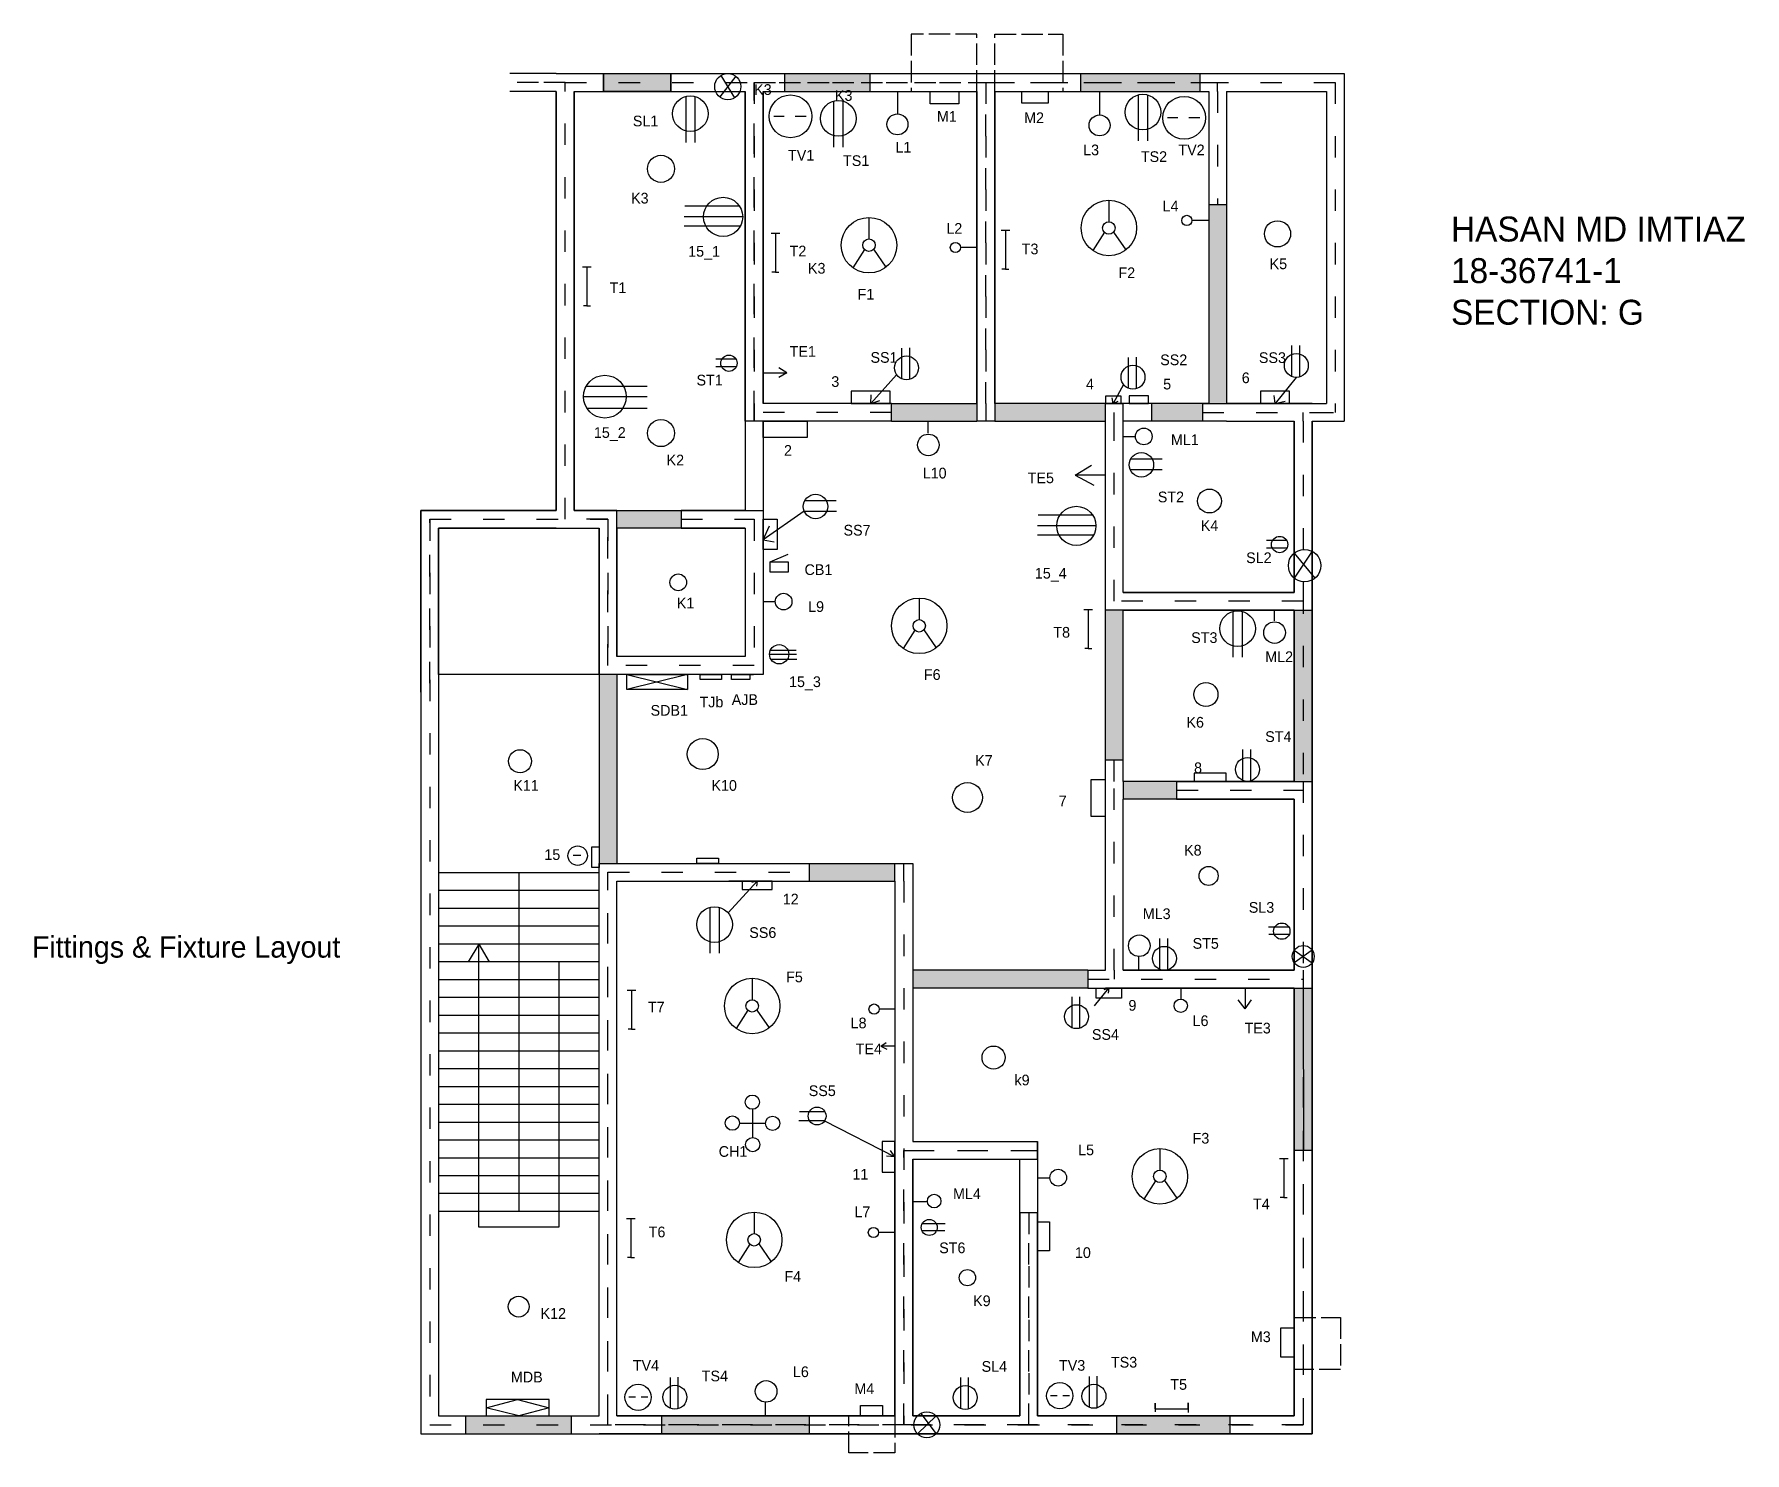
# Model space of a CAD drawing. Header units: inches. Extents: x -261 to 698, y -750 to 46.
import ezdxf

# ---------------------------------------------------------------- set-up
doc = ezdxf.new("R2010")
doc.units = ezdxf.units.IN
doc.header["$MEASUREMENT"] = 0
doc.linetypes.add('ACAD_ISO02W100', pattern=[15, 12, -3])
doc.linetypes.add('ACAD_ISO03W100', pattern=[30, 12, -18])

msp = doc.modelspace()

# ---------------------------------------------------------------- hatches: boundary and pattern name
h = msp.add_hatch(color=256)
h.set_gradient(color1=(99, 204, 179), one_color=1, tint=1, name='INVCYLINDER')
h.paths.add_polyline_path([(95.63, 18.65), (95.63, 23.65), (57.88, 23.65), (57.88, 18.65)])
h.paths.add_polyline_path([(57.88, 18.65), (57.88, 13.65), (95.63, 13.65), (95.63, 18.65)])
h = msp.add_hatch(color=256)
h.set_gradient(color1=(99, 204, 179), one_color=1, tint=1, name='INVCYLINDER')
h.paths.add_polyline_path([(207.43, 18.65), (207.43, 23.65), (159.44, 23.65), (159.44, 18.65)])
h.paths.add_polyline_path([(207.43, 13.65), (207.43, 18.65), (159.44, 18.65), (159.44, 13.65)])
h.paths.add_polyline_path([(186.27, 15.88), (199.27, 15.88), (199.27, 6.88), (186.27, 6.88)], flags=9)
h = msp.add_hatch(color=256)
h.set_gradient(color1=(99, 204, 179), one_color=1, tint=1, name='INVCYLINDER')
h.paths.add_polyline_path([(325.41, 23.65), (325.41, 18.65), (392.58, 18.65), (392.58, 23.65)])
h.paths.add_polyline_path([(325.41, 18.65), (325.41, 13.65), (392.58, 13.65), (392.58, 18.65)])
h = msp.add_hatch(color=256)
h.set_gradient(color1=(99, 204, 0), one_color=1, tint=1, name='INVCYLINDER')
h.paths.add_polyline_path([(397.43, -161.35), (407.43, -161.35), (407.43, -49.85), (397.43, -49.85)])
h = msp.add_hatch(color=256)
h.set_gradient(color1=(99, 204, 0), one_color=1, tint=1, name='INVCYLINDER')
h.paths.add_polyline_path([(267.43, -161.35), (219.43, -161.35), (219.43, -171.35), (267.43, -171.35)])
h = msp.add_hatch(color=256)
h.set_gradient(color1=(99, 204, 0), one_color=1, tint=1, name='INVCYLINDER')
h.paths.add_polyline_path([(339.43, -161.35), (277.43, -161.35), (277.43, -171.35), (339.43, -171.35)])
h = msp.add_hatch(color=256)
h.set_gradient(color1=(99, 204, 0), one_color=1, tint=1, name='INVCYLINDER')
h.paths.add_polyline_path([(393.97, -161.35), (365.27, -161.35), (365.27, -171.35), (393.97, -171.35)])
h = msp.add_hatch(color=256)
h.set_gradient(color1=(99, 204, 0), one_color=1, tint=1, name='INVCYLINDER')
h.paths.add_polyline_path([(101.43, -221.35), (65.43, -221.35), (65.43, -231.35), (101.43, -231.35)])
h = msp.add_hatch(color=256)
h.set_gradient(color1=(99, 204, 0), one_color=1, tint=1, name='INVCYLINDER')
h.paths.add_polyline_path([(339.43, -277.35), (339.43, -361.55), (349.43, -361.55), (349.43, -277.35)])
h = msp.add_hatch(color=256)
h.set_gradient(color1=(99, 204, 0), one_color=1, tint=1, name='INVCYLINDER')
h.paths.add_polyline_path([(450.43, -373.35), (455.43, -373.35), (455.43, -277.35), (450.43, -277.35)])
h.paths.add_polyline_path([(445.43, -373.35), (450.43, -373.35), (450.43, -277.35), (445.43, -277.35)])
h = msp.add_hatch(color=256)
h.set_gradient(color1=(99, 204, 208), one_color=1, tint=1, name='INVCYLINDER')
h.paths.add_polyline_path([(455.43, -277.35), (450.43, -277.35), (450.43, -373.35), (455.43, -373.35)])
h.paths.add_polyline_path([(450.43, -277.35), (445.43, -277.35), (445.43, -373.35), (450.43, -373.35)])
h = msp.add_hatch(color=256)
h.set_gradient(color1=(99, 204, 0), one_color=1, tint=1, name='INVCYLINDER')
h.paths.add_polyline_path([(65.43, -313.35), (55.43, -313.35), (55.43, -419.35), (65.43, -419.35)])
h = msp.add_hatch(color=256)
h.set_gradient(color1=(99, 204, 0), one_color=1, tint=1, name='INVCYLINDER')
h.paths.add_polyline_path([(379.43, -383.35), (379.43, -373.35), (349.43, -373.35), (349.43, -383.35)])
h = msp.add_hatch(color=256)
h.set_gradient(color1=(99, 204, 0), one_color=1, tint=1, name='INVCYLINDER')
h.paths.add_polyline_path([(221.43, -429.35), (221.43, -419.35), (173.43, -419.35), (173.43, -429.35)])
h = msp.add_hatch(color=256)
h.set_gradient(color1=(99, 204, 0), one_color=1, tint=1, name='INVCYLINDER')
h.paths.add_polyline_path([(329.53, -489.35), (329.53, -479.35), (231.43, -479.35), (231.43, -489.35)])
h = msp.add_hatch(color=256)
h.set_gradient(color1=(99, 204, 208), one_color=1, tint=1, name='INVCYLINDER')
h.paths.add_polyline_path([(455.43, -489.35), (450.43, -489.35), (450.55, -580.36), (455.43, -580.36)])
h.paths.add_polyline_path([(450.43, -489.35), (445.43, -489.35), (445.43, -580.36), (450.43, -580.36)])
h = msp.add_hatch(color=256)
h.set_gradient(color1=(99, 204, 208), one_color=1, tint=1, name='INVCYLINDER')
h.paths.add_polyline_path([(-19.53, -729.35), (-19.53, -734.35), (39.9, -734.35), (39.9, -729.35)])
h.paths.add_polyline_path([(-19.53, -734.35), (-19.53, -739.35), (39.9, -739.35), (39.9, -734.35)])
h.paths.add_polyline_path([(90.39, -729.35), (90.39, -734.35), (173.49, -734.35), (173.49, -729.35)])
h.paths.add_polyline_path([(90.39, -734.35), (90.39, -739.35), (173.49, -739.35), (173.49, -734.35)])
h = msp.add_hatch(color=256)
h.set_gradient(color1=(99, 204, 208), one_color=1, tint=1, name='INVCYLINDER')
h.paths.add_polyline_path([(345.78, -729.35), (345.78, -734.35), (409.23, -734.35), (409.23, -729.35)])
h.paths.add_polyline_path([(409.23, -739.35), (409.23, -734.35), (345.78, -734.35), (345.78, -739.35)])

# ---------------------------------------------------------------- linework, layer by layer
at = {"linetype": 'ACAD_ISO02W100'}
for p, q in [((267.43, 45.77), (230.56, 45.77)), ((230.56, 45.77), (230.56, 13.65)), ((267.43, 13.65), (267.43, 45.77)), ((277.43, 13.65), (277.43, 45.77)), ((277.43, 45.77), (315.54, 45.77)), ((315.54, 45.77), (315.54, 13.65)), ((36.43, 18.65), (6.47, 18.65)), ((445.43, -674.12), (471.35, -674.12)), ((471.35, -674.12), (471.35, -703.19)), ((471.35, -703.19), (445.43, -703.19)), ((195.53, -750), (195.53, -729.35)), ((221.43, -729.35), (221.43, -750)), ((221.43, -750), (195.53, -750))]:
    msp.add_line(p, q, dxfattribs=at)
for p, q in [((31.43, 23.65), (5.4, 23.65)), ((31.43, 23.65), (473.43, 23.65)), ((57.88, 23.65), (57.88, 13.65)), ((57.88, 23.65), (95.63, 23.65)), ((95.63, 13.65), (95.63, 23.65)), ((132.07, 22.23), (123.13, 10.57)), ((123.81, 22.62), (131.49, 10.1)), ((159.44, 23.65), (159.44, 13.65)), ((207.43, 13.65), (207.43, 23.65)), ((325.41, 23.65), (325.41, 13.65)), ((392.58, 13.65), (392.58, 23.65)), ((473.43, 23.65), (473.43, -171.35)), ((31.43, 13.65), (5.4, 13.65)), ((31.43, 13.65), (31.43, -221.35)), ((31.43, -221.35), (31.43, 13.65)), ((41.43, 13.65), (137.43, 13.65)), ((41.43, 13.65), (41.43, -221.35)), ((57.88, 13.65), (95.63, 13.65)), ((104.03, 10.83), (104.03, -14.9)), ((109.23, 10.84), (109.23, -14.9)), ((147.43, 13.65), (267.43, 13.65)), ((159.44, 13.65), (207.43, 13.65)), ((222.8, 13.65), (222.8, 1.15)), ((277.43, 13.65), (397.43, 13.65)), ((325.41, 13.65), (392.58, 13.65)), ((336.15, 13.08), (336.15, 0.58)), ((357.87, 11.73), (357.87, -14)), ((363.06, 11.74), (363.06, -14)), ((407.43, 13.65), (463.43, 13.65)), ((463.43, 13.65), (463.43, -161.35)), ((187.01, 8.18), (187.01, -17.55)), ((192.2, 8.19), (192.2, -17.55)), ((153.53, -0.23), (159.32, -0.23)), ((165.47, -0.23), (171.62, -0.23)), ((374.25, -1.03), (380.05, -1.03)), ((386.2, -1.03), (392.34, -1.03)), ((341.4, -47.35), (341.4, -59.44)), ((136, -56.7), (103.19, -56.7)), ((134.25, -50.74), (103.54, -50.74)), ((206.85, -57.02), (206.85, -69.1)), ((407.43, -49.85), (397.43, -49.85)), ((397.43, -49.85), (397.43, -161.35)), ((407.43, -49.85), (407.43, -161.35)), ((134.66, -61.97), (103.19, -61.97)), ((151.91, -65.91), (156.81, -65.91)), ((154.36, -65.91), (154.36, -87.75)), ((280.9, -64.12), (285.79, -64.12)), ((283.35, -64.12), (283.35, -85.96)), ((338.88, -65.33), (332.42, -75.63)), ((344.01, -65.23), (350.93, -75.23)), ((397.29, -58.68), (387.93, -58.68)), ((204.33, -74.99), (197.86, -85.3)), ((209.46, -74.9), (216.38, -84.9)), ((267.43, -73.85), (258.07, -73.85)), ((46.21, -84.67), (51.1, -84.67)), ((48.66, -84.67), (48.66, -106.51)), ((283.35, -85.96), (281.39, -85.96)), ((283.35, -85.96), (285.32, -85.96)), ((154.36, -87.75), (152.41, -87.75)), ((154.36, -87.75), (156.33, -87.75)), ((48.66, -106.51), (46.7, -106.51)), ((48.66, -106.51), (50.63, -106.51)), ((225.34, -147.64), (225.34, -130.33)), ((229.76, -147.87), (229.76, -130.23)), ((444.02, -146.23), (444.02, -128.92)), ((448.44, -146.46), (448.44, -128.82)), ((132.34, -136.6), (120.87, -136.6)), ((132.45, -140.75), (121.01, -140.75)), ((160.79, -144.2), (156.3, -141.43)), ((352.39, -152.87), (352.39, -135.55)), ((356.81, -153.09), (356.81, -135.46)), ((48.27, -151.65), (82.51, -151.65)), ((147.43, -144.2), (160.79, -144.2)), ((160.79, -144.2), (156.3, -146.79)), ((222.37, -145.28), (207.79, -161.35)), ((349.61, -150.75), (343.82, -161.35)), ((446.55, -146.73), (434.6, -161.35)), ((46.72, -157.55), (82.51, -157.55)), ((207.79, -161.35), (208.08, -156.47)), ((207.79, -161.35), (212.92, -159.77)), ((219.43, -171.35), (219.43, -161.35)), ((219.43, -161.35), (267.43, -161.35)), ((267.43, -161.35), (267.43, -171.35)), ((272.43, -161.35), (272.43, -171.35)), ((277.43, -161.35), (277.43, -171.35)), ((339.43, -161.35), (277.43, -161.35)), ((339.43, -171.35), (339.43, -161.35)), ((343.82, -161.35), (343.23, -158.28)), ((343.82, -161.35), (346.54, -160.14)), ((349.43, -171.35), (349.43, -161.35)), ((393.97, -161.35), (349.43, -161.35)), ((365.27, -161.35), (365.27, -171.35)), ((393.97, -161.35), (393.97, -171.35)), ((445.43, -161.35), (407.43, -161.35)), ((434.6, -161.35), (434.19, -156.97)), ((434.6, -161.35), (440.24, -159.99)), ((455.43, -161.35), (445.43, -161.35)), ((455.43, -161.35), (463.43, -161.35)), ((48.56, -163.94), (82.51, -163.94)), ((147.43, -171.35), (137.43, -171.35)), ((137.43, -171.35), (137.43, -221.35)), ((147.43, -171.35), (147.43, -221.35)), ((219.43, -171.35), (267.43, -171.35)), ((239.85, -171.71), (239.85, -178.05)), ((277.43, -171.35), (339.43, -171.35)), ((344.43, -171.35), (344.43, -166.35)), ((393.97, -171.35), (349.43, -171.35)), ((407.43, -171.35), (393.97, -171.35)), ((407.43, -171.35), (445.43, -171.35)), ((445.43, -267.35), (445.43, -171.35)), ((450.43, -171.35), (450.43, -166.35)), ((455.43, -739.35), (455.43, -171.35)), ((455.43, -171.35), (473.43, -171.35)), ((349.43, -179.87), (355.93, -179.87)), ((322.56, -201.68), (331.74, -196.07)), ((353.32, -198.33), (371.38, -198.33)), ((353.66, -192.5), (371.23, -192.5)), ((339.43, -201.68), (322.56, -201.68)), ((322.56, -201.68), (333, -207.15)), ((170.84, -215.87), (188.41, -215.87)), ((31.43, -221.35), (-44.57, -221.35)), ((-44.57, -221.35), (-44.57, -739.35)), ((65.43, -231.35), (65.43, -221.35)), ((65.43, -231.35), (65.43, -221.35)), ((65.43, -221.35), (101.43, -221.35)), ((101.43, -221.35), (101.43, -231.35)), ((101.43, -221.35), (101.43, -231.35)), ((137.43, -221.35), (147.43, -221.35)), ((170.5, -221.7), (147.43, -237.79)), ((147.43, -237.79), (151.13, -229.99)), ((170.5, -221.7), (188.56, -221.7)), ((334.16, -230.05), (301.35, -230.05)), ((332.4, -224.09), (301.69, -224.09)), ((31.43, -231.35), (-34.57, -231.35)), ((-34.57, -231.35), (-34.57, -729.35)), ((31.43, -231.35), (41.43, -231.35)), ((65.43, -231.35), (65.43, -303.35)), ((101.43, -231.35), (65.43, -231.35)), ((147.43, -237.79), (153.57, -239.06)), ((332.81, -235.32), (301.35, -235.32)), ((441.23, -238.31), (429.77, -238.31)), ((151.41, -250.19), (161.5, -245.87)), ((441.34, -242.46), (429.9, -242.46)), ((455.43, -244.28), (445.43, -259.4)), ((445.43, -245.29), (456.96, -259.4)), ((147.43, -272.52), (153.93, -272.52)), ((235.03, -270.53), (235.03, -282.61)), ((327.38, -277), (332.28, -277)), ((329.83, -277), (329.83, -298.84)), ((339.43, -361.55), (339.43, -277.35)), ((349.43, -361.55), (349.43, -277.35)), ((411, -278.03), (411, -303.76)), ((416.19, -278.02), (416.19, -303.76)), ((434.03, -276.98), (434.03, -283.32)), ((445.43, -373.35), (445.43, -277.35)), ((445.43, -277.35), (455.43, -277.35)), ((232.51, -288.5), (226.05, -298.81)), ((237.64, -288.41), (244.56, -298.41)), ((151.05, -302.05), (166.12, -302.05)), ((151.58, -299.71), (165.99, -299.71)), ((151.76, -304.73), (166.36, -304.73)), ((329.83, -298.84), (327.88, -298.84)), ((329.83, -298.84), (331.8, -298.84)), ((65.43, -313.35), (55.43, -313.35)), ((55.43, -313.35), (55.43, -419.35)), ((65.43, -313.35), (65.43, -419.35)), ((71.09, -313.35), (105.06, -321.9)), ((105.06, -313.35), (71.09, -321.9)), ((129.65, -313.35), (142.08, -313.35)), ((349.43, -361.55), (339.43, -361.55)), ((416.61, -372.86), (416.61, -355.54)), ((421.03, -373.08), (421.03, -355.45)), ((349.43, -373.35), (349.43, -383.35)), ((379.43, -373.35), (349.43, -373.35)), ((379.43, -373.35), (379.43, -383.35)), ((445.43, -373.35), (455.43, -373.35)), ((379.43, -383.35), (349.43, -383.35)), ((445.43, -378.35), (450.43, -378.35)), ((445.43, -479.35), (445.43, -383.35)), ((40.98, -414.69), (45.2, -414.69)), ((173.43, -429.35), (173.43, -419.35)), ((173.43, -419.35), (221.43, -419.35)), ((221.43, -429.35), (221.43, -419.35)), ((226.43, -429.35), (226.43, -419.35)), ((55.43, -424.64), (-34.57, -424.64)), ((10.43, -424.64), (10.43, -614.64)), ((127.77, -447.11), (144.11, -429.35)), ((144.11, -429.35), (141.14, -430.17)), ((144.11, -429.35), (143.8, -432.16)), ((173.43, -429.35), (221.43, -429.35)), ((55.43, -434.64), (-34.57, -434.64)), ((55.43, -444.64), (-34.57, -444.64)), ((117.61, -444.03), (117.61, -469.76)), ((122.81, -444.02), (122.81, -469.76)), ((55.43, -454.64), (-34.57, -454.64)), ((442.45, -455.2), (430.99, -455.2)), ((442.56, -459.35), (431.12, -459.35)), ((55.43, -464.64), (-34.57, -464.64)), ((-12.06, -464.64), (-17.97, -474.64)), ((-12.06, -623.51), (-12.06, -464.64)), ((-12.06, -464.64), (-6.15, -474.64)), ((370.01, -478.86), (370.01, -461.54)), ((374.43, -479.08), (374.43, -461.45)), ((445.43, -467.98), (455.43, -475.17)), ((455.43, -467.98), (445.43, -475.17)), ((55.43, -474.64), (-34.57, -474.64)), ((32.87, -474.64), (32.87, -623.51)), ((329.53, -479.35), (231.43, -479.35)), ((329.53, -479.35), (329.53, -489.35)), ((344.43, -479.35), (344.43, -484.35)), ((358.14, -479.35), (358.14, -471.63)), ((55.43, -484.64), (-34.57, -484.64)), ((141.35, -483.76), (141.35, -495.84)), ((55.43, -494.64), (-34.57, -494.64)), ((71.25, -490.53), (76.15, -490.53)), ((73.7, -490.53), (73.7, -512.37)), ((329.53, -489.35), (231.43, -489.35)), ((320.76, -511.57), (320.76, -494.26)), ((325.18, -511.79), (325.18, -494.16)), ((333.26, -499.22), (341.39, -489.35)), ((341.39, -489.35), (338.67, -490.29)), ((341.39, -489.35), (340.99, -492.2)), ((381.68, -489.35), (381.68, -495.69)), ((417.94, -500.98), (413.91, -495.94)), ((417.94, -489.35), (417.94, -500.98)), ((417.94, -500.98), (421.46, -495.94)), ((445.43, -729.35), (445.43, -489.35)), ((445.43, -489.35), (455.43, -489.35)), ((450.43, -489.35), (450.55, -580.35)), ((55.43, -504.64), (-34.57, -504.64)), ((138.83, -501.73), (132.37, -512.04)), ((143.96, -501.64), (150.88, -511.64)), ((221.81, -501.1), (212.45, -501.1)), ((55.43, -514.64), (-34.57, -514.64)), ((73.7, -512.37), (71.75, -512.37)), ((73.7, -512.37), (75.67, -512.37)), ((55.43, -524.64), (-34.57, -524.64)), ((213.49, -521.99), (216.55, -519.91)), ((221.43, -521.99), (213.49, -521.99)), ((213.49, -521.99), (216.84, -523.54)), ((55.43, -534.64), (-34.57, -534.64)), ((55.43, -544.64), (-34.57, -544.64)), ((55.43, -554.64), (-34.57, -554.64)), ((55.43, -564.64), (-34.57, -564.64)), ((134.34, -565.1), (148.76, -565.1)), ((141.55, -557.49), (141.55, -573.1)), ((181.98, -563.75), (167.55, -563.75)), ((182.17, -558.79), (167.93, -558.79)), ((181.98, -563.75), (221.43, -583.97)), ((55.43, -574.64), (-34.57, -574.64)), ((55.43, -584.64), (-34.57, -584.64)), ((221.43, -583.97), (216.75, -583.55)), ((221.43, -583.97), (218.96, -580.36)), ((296.43, -580.35), (301.43, -580.35)), ((370.01, -579.39), (370.01, -591.47)), ((437.05, -584.96), (441.94, -584.96)), ((439.5, -584.96), (439.5, -606.8)), ((455.43, -580.36), (445.43, -580.36)), ((55.43, -594.64), (-34.57, -594.64)), ((291.43, -585.35), (301.43, -585.35)), ((291.43, -615.35), (291.43, -585.35)), ((301.43, -585.35), (301.43, -615.35)), ((301.43, -595.67), (307.93, -595.67)), ((367.49, -597.36), (361.03, -607.67)), ((372.62, -597.26), (379.54, -607.26)), ((55.43, -604.64), (-34.57, -604.64)), ((231.43, -608.96), (239.29, -608.96)), ((439.5, -606.8), (437.54, -606.8)), ((439.5, -606.8), (441.47, -606.8)), ((55.43, -614.64), (-34.57, -614.64)), ((32.87, -623.51), (-12.06, -623.51)), ((70.84, -618.57), (75.74, -618.57)), ((73.29, -618.57), (73.29, -640.41)), ((142.46, -615), (142.46, -627.09)), ((236.79, -621.35), (249.61, -621.35)), ((291.43, -729.35), (291.43, -615.35)), ((301.43, -615.35), (291.43, -615.35)), ((139.93, -632.97), (133.47, -643.28)), ((145.07, -632.88), (151.99, -642.88)), ((221.46, -626.42), (212.09, -626.42)), ((236.51, -625.25), (249.47, -625.25)), ((73.29, -640.41), (71.34, -640.41)), ((73.29, -640.41), (75.26, -640.41)), ((95.44, -725.07), (95.44, -707.76)), ((99.86, -725.3), (99.86, -707.66)), ((258.33, -725.17), (258.33, -707.85)), ((262.75, -725.39), (262.75, -707.75)), ((330.51, -724.52), (330.51, -707.21)), ((334.93, -724.75), (334.93, -707.11)), ((72.14, -718.68), (75.88, -718.68)), ((79.15, -718.68), (82.73, -718.68)), ((308.67, -717.81), (312.4, -717.81)), ((315.67, -717.81), (319.26, -717.81)), ((-7.97, -724.75), (9.78, -720.14)), ((10.43, -729.35), (-7.97, -724.75)), ((9.78, -720.14), (27.53, -724.75)), ((27.53, -724.75), (10.43, -729.35)), ((148.82, -729.35), (148.82, -721.63)), ((235.97, -727.9), (244.54, -739.35)), ((367.33, -725.26), (367.33, -722.25)), ((367.33, -722.25), (367.33, -727.01)), ((367.33, -725.26), (385.84, -725.26)), ((385.84, -725.26), (385.84, -721.98)), ((385.84, -721.98), (385.84, -727.36)), ((-34.57, -729.35), (55.43, -729.35)), ((-19.53, -729.35), (-19.53, -739.35)), ((39.9, -739.35), (39.9, -729.35)), ((65.43, -729.35), (221.43, -729.35)), ((90.39, -729.35), (90.39, -739.35)), ((173.49, -739.35), (173.49, -729.35)), ((231.43, -729.35), (291.43, -729.35)), ((244.54, -729.35), (234.02, -739.35)), ((445.43, -729.35), (301.43, -729.35)), ((301.43, -729.35), (445.43, -729.35)), ((345.78, -739.35), (345.78, -729.35)), ((409.23, -729.35), (409.23, -739.35)), ((-44.57, -739.35), (455.43, -739.35)), ((-19.53, -739.35), (39.9, -739.35)), ((90.39, -739.35), (173.49, -739.35)), ((409.23, -739.35), (345.78, -739.35))]:
    msp.add_line(p, q)
at = {"linetype": 'ACAD_ISO03W100'}
for p, q in [((36.43, 18.65), (468.43, 18.65)), ((402.43, 13.65), (402.43, 18.65)), ((468.43, 18.65), (468.43, -166.35)), ((455.43, -166.35), (468.43, -166.35)), ((-39.57, -226.35), (-39.57, -734.35)), ((-39.57, -734.35), (450.43, -734.35))]:
    msp.add_line(p, q, dxfattribs=at)
for points in [[(31.43, 23.65), (147.43, 23.65)], [(137.43, 23.65), (277.43, 23.65)], [(267.43, 23.65), (407.43, 23.65)], [(31.43, -221.35), (31.43, 13.65)], [(65.43, -221.35), (41.43, -221.35), (41.43, 13.65), (137.43, 13.65), (137.43, -171.35)], [(137.43, -171.35), (137.43, 13.65)], [(147.43, 13.65), (147.43, -161.35)], [(219.43, -161.35), (147.43, -161.35), (147.43, 13.65), (267.43, 13.65), (267.43, -161.35)], [(267.43, -161.35), (267.43, 13.65)], [(277.43, 13.65), (277.43, -161.35)], [(277.43, -161.35), (277.43, 13.65), (397.43, 13.65), (397.43, -49.85)], [(407.43, 13.65), (407.43, -49.85)], [(339.43, -161.35), (349.43, -161.35)], [(349.43, -161.35), (339.43, -161.35)], [(393.97, -161.35), (455.43, -161.35)], [(397.43, -161.35), (393.97, -161.35)], [(393.97, -161.35), (455.43, -161.35)], [(219.43, -171.35), (147.43, -171.35)], [(277.43, -171.35), (277.43, -171.35), (267.43, -171.35)], [(277.43, -171.35), (267.43, -171.35)], [(445.43, -277.35), (339.43, -277.35), (339.43, -171.35)], [(445.43, -171.35), (445.43, -267.35), (349.43, -267.35), (349.43, -171.35)], [(445.43, -171.35), (445.43, -239.21)], [(455.43, -171.35), (455.43, -277.35)], [(455.43, -171.35), (455.43, -249.21)], [(-44.57, -323.35), (-44.57, -221.35), (31.43, -221.35)], [(41.43, -221.35), (65.43, -221.35)], [(55.43, -221.35), (55.43, -221.35), (65.43, -221.35)], [(147.43, -221.35), (147.43, -313.35), (65.43, -313.35)], [(101.43, -221.35), (137.43, -221.35)], [(137.43, -221.35), (101.43, -221.35)], [(147.43, -221.35), (147.43, -231.35)], [(-34.57, -313.35), (-34.57, -231.35), (55.43, -231.35), (55.43, -313.35)], [(55.43, -313.35), (55.43, -313.35), (55.43, -231.35)], [(101.43, -231.35), (137.43, -231.35), (137.43, -303.35), (65.43, -303.35), (65.43, -231.35)], [(137.43, -231.35), (101.43, -231.35)], [(339.43, -277.35), (339.43, -267.35)], [(349.43, -267.35), (445.43, -267.35)], [(455.43, -267.35), (455.43, -383.35)], [(349.43, -277.35), (445.43, -277.35), (445.43, -373.35), (379.43, -373.35)], [(339.43, -383.35), (339.43, -361.55)], [(349.43, -373.35), (349.43, -361.55)], [(339.43, -479.35), (339.43, -373.35)], [(379.43, -373.35), (445.43, -373.35)], [(455.43, -373.35), (455.43, -489.35)], [(379.43, -383.35), (445.43, -383.35), (445.43, -479.35), (349.43, -479.35), (349.43, -383.35)], [(445.43, -383.35), (379.43, -383.35)], [(55.43, -729.35), (55.43, -419.35), (173.43, -419.35)], [(221.43, -419.35), (231.43, -419.35), (231.43, -575.35)], [(221.43, -429.35), (221.43, -729.35), (65.43, -729.35), (65.43, -429.35), (173.43, -429.35)], [(455.43, -479.35), (455.43, -739.35), (291.43, -739.35)], [(329.53, -479.35), (339.43, -479.35)], [(349.43, -479.35), (445.43, -479.35)], [(329.53, -489.35), (445.43, -489.35), (445.43, -729.35), (301.43, -729.35), (301.43, -615.35)], [(445.43, -489.35), (339.43, -489.35)], [(221.43, -729.35), (221.43, -575.35)], [(231.43, -575.35), (301.43, -575.35), (301.43, -585.35)], [(301.43, -585.35), (301.43, -575.35)], [(291.43, -615.35), (291.43, -729.35), (231.43, -729.35), (231.43, -585.35), (291.43, -585.35)], [(231.43, -585.35), (231.43, -729.35)], [(301.43, -615.35), (301.43, -729.35)], [(231.43, -739.35), (231.43, -739.35), (55.43, -739.35)], [(301.43, -739.35), (221.43, -739.35)]]:
    msp.add_lwpolyline(points)
for points in [[(57.88, 23.65), (95.63, 23.65), (95.63, 13.65), (57.88, 13.65)], [(241.24, 13.65), (257.3, 13.65), (257.3, 6.64), (241.24, 6.64)], [(292.65, 13.65), (307.34, 13.65), (307.34, 7.1), (292.65, 7.1)], [(196.91, -161.35), (218.68, -161.35), (218.68, -154.43), (196.91, -154.43)], [(339.43, -161.35), (348.21, -161.35), (348.21, -157.25), (339.43, -157.25)], [(352.76, -161.35), (363.57, -161.35), (363.57, -157.04), (352.76, -157.04)], [(426.43, -161.35), (442.77, -161.35), (442.77, -154.43), (426.43, -154.43)], [(147.43, -171.35), (172.08, -171.35), (172.08, -180.39), (147.43, -180.39)], [(147.43, -226.35), (155.37, -226.35), (155.37, -243.35), (147.43, -243.35)], [(-34.57, -231.35), (55.43, -231.35), (55.43, -313.35), (-34.57, -313.35)], [(151.41, -250.19), (161.5, -250.19), (161.5, -255.95), (151.41, -255.95)], [(71.09, -313.35), (105.06, -313.35), (105.06, -321.9), (71.09, -321.9)], [(112.16, -313.35), (122.3, -313.35), (122.3, -313.35), (112.16, -313.35)], [(112.16, -313.35), (124.18, -313.35), (124.18, -316.29), (112.16, -316.29)], [(129.65, -313.35), (140.09, -313.35), (140.09, -316.29), (129.65, -316.29)], [(339.43, -372.45), (331.28, -372.45), (331.28, -392.92), (339.43, -392.92)], [(389.21, -373.35), (407.29, -373.35), (407.29, -368.73), (389.21, -368.73)], [(55.43, -421.73), (51.36, -421.73), (51.36, -410.12), (55.43, -410.12)], [(110.36, -416.42), (122.38, -416.42), (122.38, -419.35), (110.36, -419.35)], [(152.55, -429.35), (128.19, -429.35), (128.19, -429.35), (152.55, -429.35)], [(152.55, -429.35), (135.67, -429.35), (135.67, -434.07), (152.55, -434.07)], [(334.34, -489.35), (348.44, -489.35), (348.44, -494.94), (334.34, -494.94)], [(221.43, -575.35), (214.26, -575.35), (214.26, -592.59), (221.43, -592.59)], [(301.43, -620.39), (308.16, -620.39), (308.16, -636.74), (301.43, -636.74)], [(445.43, -680.16), (437.7, -680.16), (437.7, -696.18), (445.43, -696.18)], [(-7.97, -729.35), (27.53, -729.35), (27.53, -720.14), (-7.97, -720.14)], [(214.52, -729.35), (202.08, -729.35), (202.08, -723.54), (214.52, -723.54)]]:
    msp.add_lwpolyline(points, close=True)
for points in [[(60.43, -226.35), (36.43, -226.35), (36.43, 18.65), (142.43, 18.65), (142.43, -171.35)], [(219.43, -166.35), (142.43, -166.35), (142.43, 18.65), (272.43, 18.65), (272.43, -161.35)], [(142.43, -171.35), (142.43, 13.65)], [(267.43, 18.65), (407.43, 18.65)], [(272.43, -161.35), (272.43, 13.65)], [(402.43, 13.65), (402.43, -49.85)], [(450.43, -171.35), (450.43, -272.35), (344.43, -272.35), (344.43, -171.35)], [(393.97, -166.35), (455.43, -166.35)], [(450.43, -171.35), (450.43, -277.35)], [(-39.57, -318.35), (-39.57, -318.35), (-39.57, -226.35), (60.43, -226.35), (60.43, -313.35)], [(101.43, -226.35), (142.43, -226.35), (142.43, -308.35), (60.43, -308.35), (60.43, -231.35)], [(142.43, -226.35), (142.43, -308.35), (65.43, -308.35)], [(450.43, -267.35), (450.43, -383.35)], [(344.43, -373.35), (344.43, -361.55)], [(344.43, -479.35), (344.43, -373.35)], [(450.43, -373.35), (450.43, -489.35)], [(379.43, -378.35), (445.43, -378.35)], [(60.43, -729.35), (60.43, -424.35), (173.43, -424.35)], [(226.43, -429.35), (226.43, -734.35), (60.43, -734.35), (60.43, -424.35), (173.43, -424.35)], [(450.43, -479.35), (450.43, -734.35), (291.43, -734.35)], [(329.53, -484.35), (450.43, -484.35), (450.43, -734.35), (296.43, -734.35), (296.43, -615.35)], [(296.43, -615.35), (296.43, -734.35), (226.43, -734.35), (226.43, -580.35), (291.43, -580.35)], [(231.43, -580.35), (296.43, -580.35)], [(231.43, -734.35), (55.43, -734.35)], [(301.43, -734.35), (221.43, -734.35)]]:
    msp.add_lwpolyline(points, dxfattribs=at)
for centre, radius in [((127.65, 16.36), 7.35), ((106.65, 1.18), 10), ((162.88, -0.29), 12), ((360.49, 2.08), 10), ((383.6, -1.09), 12), ((189.63, -1.47), 10), ((222.82, -4.8), 5.89), ((336.18, -5.37), 5.89), ((90.17, -29.74), 7.59), ((125, -56.7), 11), ((341.4, -62.92), 15.57), ((206.85, -72.59), 15.57), ((385.17, -58.68), 2.86), ((341.4, -62.92), 3.49), ((436.01, -66.23), 7.36), ((206.85, -72.59), 3.49), ((255.31, -73.85), 2.86), ((128.31, -138.78), 4.58), ((446.55, -140.01), 6.71), ((227.87, -141.43), 6.71), ((354.93, -146.65), 6.71), ((58.72, -157.55), 12), ((90.17, -177.99), 7.59), ((240.15, -184.64), 6.07), ((360.98, -179.87), 4.68), ((359.67, -195.78), 6.85), ((397.81, -216.1), 6.7), ((176.85, -219.15), 6.85), ((323.16, -230.05), 11), ((437.2, -240.49), 4.58), ((451.19, -252.34), 9.11), ((99.88, -261.71), 4.68), ((158.98, -272.52), 4.68), ((235.03, -286.1), 15.57), ((413.62, -287.68), 10), ((235.03, -286.1), 3.49), ((434.34, -289.91), 6.07), ((156.45, -302.05), 5.41), ((395.86, -324.65), 6.75), ((113.6, -358.09), 8.69), ((11.1, -362.07), 6.46), ((419.14, -366.64), 6.71), ((262.09, -382.42), 8.4), ((43.44, -415.05), 5.45), ((397.35, -426.42), 5.32), ((120.23, -453.69), 10), ((358.46, -465.57), 6.06), ((438.42, -457.39), 4.58), ((372.55, -472.64), 6.71), ((450.43, -471.57), 6.16), ((141.35, -499.33), 15.57), ((141.35, -499.33), 3.49), ((209.69, -501.1), 2.86), ((323.29, -505.35), 6.71), ((381.68, -499.21), 3.74), ((276.71, -528.29), 6.47), ((141.43, -553.32), 4), ((177.74, -561.1), 5), ((130.23, -565.06), 4), ((152.77, -565.2), 4), ((141.64, -577.13), 4), ((370.01, -594.95), 15.57), ((312.98, -595.67), 4.68), ((370.01, -594.95), 3.49), ((243.41, -608.8), 3.83), ((142.46, -630.57), 15.57), ((209.34, -626.42), 2.86), ((240.66, -623.58), 4.47), ((142.46, -630.57), 3.49), ((262.06, -651.78), 4.56), ((10.33, -668.03), 5.82), ((149.14, -715.57), 6.06), ((77.33, -718.86), 7.35), ((97.97, -718.85), 6.71), ((260.86, -718.95), 6.71), ((313.85, -718), 7.35), ((333.04, -718.31), 6.71), ((239.28, -734.35), 7.25)]:
    msp.add_circle(centre, radius)

# ---------------------------------------------------------------- texts
at = {"attachment_point": 1}
for s, insert, char_height, width in [('K3', (142.43, 17.73), 6, 17.3261), ('K3', (187.77, 14.38), 6, 17.3261), ('SL1', (74.39, 0.08), 6, 17.3261), ('M1', (244.97, 2.66), 6, 17.3261), ('M2', (293.88, 1.91), 6, 17.3261), ('TV1', (161.44, -19.14), 6, 17.3261), ('L1', (221.64, -14.63), 6, 17.3261), ('L3', (326.99, -16.13), 6, 17.3261), ('TV2', (380.42, -16.13), 6, 17.3261), ('TS1', (192.29, -22.15), 6, 17.3261), ('TS2', (359.35, -19.89), 6, 17.3261), ('K3', (73.39, -43.2), 6, 17.3261), ('L4', (371.54, -47.61), 6, 17.3261), ('HASAN MD IMTIAZ\\P18-36741-1\\PSECTION: G', (533.32, -56.52), 14, 219.3514), ('L2', (250.25, -60.17), 6, 17.3261), ('15_1', (105.43, -73.03), 6, 17.3261), ('T2', (162.35, -72.85), 6, 17.3261), ('T3', (292.54, -71.69), 6, 17.3261), ('K3', (172.63, -82.53), 6, 17.3261), ('F2', (346.77, -85.07), 6, 17.3261), ('K5', (431.59, -80.04), 6, 17.3261), ('T1', (61.35, -93.47), 6, 17.3261), ('F1', (200.46, -97.11), 6, 17.3261), ('TE1', (162.35, -129.2), 6, 17.3261), ('SS1', (207.69, -132.55), 6, 17.3261), ('SS2', (370.2, -133.89), 6, 17.3261), ('SS3', (425.57, -132.66), 6, 17.3261), ('6', (415.94, -143.96), 6, 17.3261), ('ST1', (110.11, -145.26), 6, 17.3261), ('3', (185.72, -146.09), 6, 17.3261), ('4', (328.54, -147.51), 6, 17.3261), ('5', (371.88, -147.51), 6, 17.3261), ('15_2', (52.55, -174.69), 6, 17.3261), ('ML1', (376.22, -178.7), 6, 17.3261), ('K2', (93.31, -190.13), 6, 17.3261), ('2', (159.17, -184.73), 6, 17.3261), ('L10', (236.98, -197.43), 6, 17.3261), ('TE5', (295.89, -200.1), 6, 17.3261), ('ST2', (368.86, -210.8), 6, 17.3261), ('SS7', (192.56, -229.46), 6, 17.3261), ('K4', (392.96, -226.85), 6, 17.3261), ('SL2', (418.4, -244.91), 6, 17.3261), ('CB1', (170.7, -251.6), 6, 17.3261), ('15_4', (299.91, -253.61), 6, 17.3261), ('K1', (99.07, -270.33), 6, 17.3261), ('L9', (172.71, -272.33), 6, 17.3261), ('T8', (310.26, -286.73), 6, 17.3261), ('ST3', (387.6, -289.72), 6, 17.3261), ('ML2', (429.11, -300.42), 6, 17.3261), ('15_3', (162, -314.47), 6, 17.3261), ('F6', (237.65, -310.45), 6, 17.3261), ('TJb', (111.79, -325.84), 6, 17.3261), ('AJB', (129.86, -324.5), 6, 17.3261), ('SDB1', (84.34, -330.52), 6, 17.3261), ('K6', (384.93, -337.21), 6, 17.3261), ('ST4', (429.11, -345.23), 6, 17.3261), ('K7', (266.43, -358.61), 6, 17.3261), ('8', (389.21, -362.73), 6, 17.3261), ('K11', (7.35, -372.65), 6, 17.3261), ('K10', (118.48, -372.65), 6, 17.3261), ('7', (313.3, -381.35), 6, 17.3261), ('15', (24.76, -411.44), 6, 17.3261), ('K8', (383.61, -408.98), 6, 17.3261), ('12', (158.49, -436.4), 6, 17.3261), ('SL3', (419.88, -441.06), 6, 17.3261), ('ML3', (360.42, -444.62), 6, 17.3261), ('Fittings & Fixture Layout', (-262.72, -460.23), 12, 202.0024), ('SS6', (139.7, -455.18), 6, 17.3261), ('ST5', (388.37, -461.26), 6, 17.3261), ('F5', (160.37, -480.06), 6, 17.3261), ('T7', (82.84, -496.96), 6, 17.3261), ('9', (352.38, -496.01), 6, 17.3261), ('L8', (196.55, -505.88), 6, 17.3261), ('L6', (388.37, -504.62), 6, 17.3261), ('SS4', (331.88, -512.35), 6, 17.3261), ('TE3', (417.51, -508.78), 6, 17.3261), ('TE4', (199.37, -520.43), 6, 17.3261), ('SS5', (173.06, -543.9), 6, 17.3261), ('k9', (288.47, -537.89), 6, 17.3261), ('F3', (388.37, -570.56), 6, 17.3261), ('CH1', (122.55, -577.97), 6, 17.3261), ('L5', (324.15, -577.1), 6, 17.3261), ('11', (197.57, -590.75), 6, 17.3261), ('ML4', (253.97, -601.73), 6, 17.3261), ('L7', (198.66, -611.83), 6, 17.3261), ('T4', (422.26, -607.4), 6, 17.3261), ('T6', (83.3, -623.12), 6, 17.3261), ('ST6', (246.24, -632.03), 6, 17.3261), ('10', (322.36, -634.72), 6, 17.3261), ('F4', (159.42, -648.07), 6, 17.3261), ('K9', (265.26, -661.74), 6, 17.3261), ('K12', (22.65, -668.86), 6, 17.3261), ('M3', (421.06, -681.93), 6, 17.3261), ('TV4', (74.38, -697.97), 6, 17.3261), ('SL4', (270.02, -698.57), 6, 17.3261), ('TV3', (313.43, -697.97), 6, 17.3261), ('TS3', (342.57, -696.19), 6, 17.3261), ('MDB', (6, -704.51), 6, 17.3261), ('TS4', (113.04, -703.91), 6, 17.3261), ('L6', (164.18, -701.54), 6, 17.3261), ('T5', (375.87, -708.67), 6, 17.3261), ('M4', (198.66, -711.04), 6, 17.3261)]:
    msp.add_mtext(s, dxfattribs=dict(at, insert=insert, char_height=char_height, width=width))

doc.saveas('drawing.dxf')
